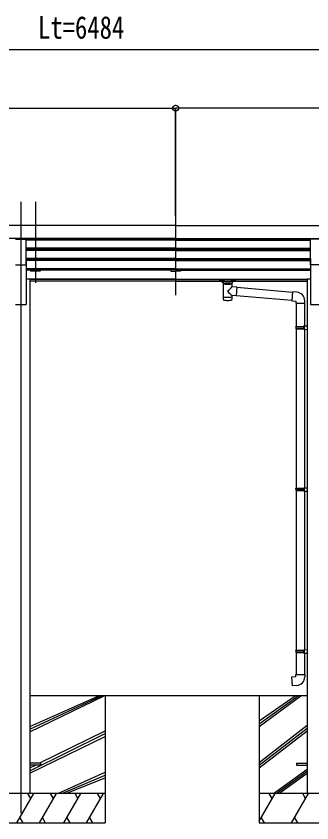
# Model space of a CAD drawing. Units: millimetres, scale not verified. Extents: x -14718 to 14718, y -10395 to 10395.
# Drawn here: x -3700 to -2191, y -5488 to -1364 of the extents above; entities that cross this region are included whole.
import ezdxf
from ezdxf.enums import TextEntityAlignment as Align

# ---------------------------------------------------------------- set-up
doc = ezdxf.new("R2010")
doc.units = ezdxf.units.MM
doc.header["$LTSCALE"] = 40
for name, color, linetype in [('0-3_YKK_12', 2, 'Continuous'), ('0-4_YKK_13', 4, 'Continuous'), ('0-5_YKK_A1', 4, 'Continuous'), ('0-6_YKK_D', 6, 'Continuous')]:
    doc.layers.add(name, color=color, linetype=linetype)
doc.styles.add('ＭＳ ゴシック', font='')
doc.styles.get('ＭＳ ゴシック').set_extended_font_data('MS Gothic')

msp = doc.modelspace()

# ---------------------------------------------------------------- linework, layer by layer
at = {"layer": '0-3_YKK_12'}
for p, q in [((-3676.23, -2313.1), (-3676.23, -2790.62)), ((-3602.43, -2313.1), (-3602.43, -2726.37)), ((-2886.43, -2313.1), (-2886.43, -2790.62)), ((-3676.23, -2743.94), (-3676.23, -5437.51))]:
    msp.add_line(p, q, dxfattribs=at)
at = {"layer": '0-4_YKK_13'}
for p, q in [((-3703.73, -2503.14), (-3648.73, -2503.14)), ((-3648.73, -2634.94), (-3648.73, -2503.14)), ((-2197.73, -2634.94), (-2197.73, -2503.14)), ((-2142.73, -2503.14), (-2197.73, -2503.14)), ((-3703.73, -2634.94), (-3648.73, -2634.94)), ((-2142.73, -2634.94), (-2197.73, -2634.94)), ((-2663.72, -2713.17), (-2663.72, -2711.16)), ((-2648.22, -2723.78), (-2648.22, -2713.28)), ((-2647.27, -2711.56), (-2647.27, -2709.44)), ((-2595.18, -2709.44), (-2647.27, -2709.44)), ((-2647.27, -2711.56), (-2637.12, -2711.56)), ((-2605.33, -2711.56), (-2595.18, -2711.56)), ((-2595.18, -2711.56), (-2595.18, -2709.44)), ((-2594.22, -2723.78), (-2594.22, -2713.28)), ((-2578.72, -2713.17), (-2578.72, -2711.16)), ((-2642.57, -2731.35), (-2648.22, -2723.78)), ((-2644.13, -2730.78), (-2644.13, -2801.19)), ((-2642.56, -2731.36), (-2642.56, -2731.87)), ((-2635.81, -2727.13), (-2635.81, -2733.04)), ((-2635.81, -2727.13), (-2606.64, -2727.13)), ((-2635.81, -2727.13), (-2635.81, -2733.04)), ((-2606.64, -2727.13), (-2606.64, -2733.04)), ((-2606.64, -2727.13), (-2606.64, -2733.04)), ((-2599.89, -2731.87), (-2599.88, -2731.36)), ((-2599.87, -2731.35), (-2594.23, -2723.78)), ((-2598.33, -2745.81), (-2598.33, -2730.78)), ((-2598.32, -2745.81), (-2574.41, -2747.91)), ((-2574.41, -2747.91), (-2578.4, -2793.53)), ((-2574.57, -2749.8), (-2289.52, -2774.74)), ((-2574.55, -2749.5), (-2574.55, -2749.5)), ((-2644.13, -2801.19), (-2644.13, -2802.68)), ((-2644.13, -2802.68), (-2644.13, -2810.61)), ((-2598.33, -2801.19), (-2598.33, -2791.79)), ((-2598.33, -2802.68), (-2598.33, -2801.19)), ((-2598.33, -2810.61), (-2598.33, -2802.68)), ((-2578.4, -2793.53), (-2598.32, -2791.79)), ((-2578.41, -2793.53), (-2578.4, -2793.52)), ((-2578.23, -2791.64), (-2293.18, -2816.58)), ((-2268.51, -2774.57), (-2289.35, -2772.75)), ((-2273.43, -2830.31), (-2227.43, -2830.31)), ((-2271.43, -2830.31), (-2271.43, -2950.08)), ((-2229.43, -2830.31), (-2229.43, -2947.52)), ((-2227.43, -2830.31), (-2227.43, -2819.4)), ((-2273.43, -2952.08), (-2272.43, -2950.08)), ((-2273.43, -2952.08), (-2229.43, -2952.08)), ((-2273.43, -2952.08), (-2273.43, -2960.08)), ((-2273.43, -2960.08), (-2229.43, -2960.08)), ((-2273.43, -2960.08), (-2272.43, -2962.08)), ((-2272.43, -2950.08), (-2229.43, -2950.08)), ((-2272.43, -2962.08), (-2229.43, -2962.08)), ((-2271.43, -2962.08), (-2271.43, -3777.45)), ((-2233.91, -2952.08), (-2234.34, -2950.08)), ((-2231.43, -2947.58), (-2215.43, -2947.11)), ((-2231.43, -2949.58), (-2231.43, -2947.58)), ((-2231.43, -2949.58), (-2229.43, -2949.58)), ((-2231.43, -2964.58), (-2231.43, -2962.58)), ((-2231.43, -2964.58), (-2215.43, -2965.05)), ((-2229.43, -2964.64), (-2229.43, -3774.89)), ((-2215.43, -2947.11), (-2215.43, -2965.05)), ((-2273.43, -3779.45), (-2272.43, -3777.45)), ((-2273.43, -3779.45), (-2229.43, -3779.45)), ((-2273.43, -3779.45), (-2273.43, -3787.45)), ((-2273.43, -3787.45), (-2229.43, -3787.45)), ((-2273.43, -3787.45), (-2272.43, -3789.45)), ((-2272.43, -3777.45), (-2229.43, -3777.45)), ((-2272.43, -3789.45), (-2229.43, -3789.45)), ((-2271.43, -3789.45), (-2271.43, -4604.83)), ((-2233.91, -3779.45), (-2234.34, -3777.45)), ((-2231.43, -3774.95), (-2215.43, -3774.48)), ((-2231.43, -3776.95), (-2231.43, -3774.95)), ((-2231.43, -3776.95), (-2229.43, -3776.95)), ((-2231.43, -3791.95), (-2231.43, -3789.95)), ((-2231.43, -3791.95), (-2215.43, -3792.42)), ((-2229.43, -3792.01), (-2229.43, -4602.27)), ((-2215.43, -3774.48), (-2215.43, -3792.42)), ((-2273.43, -4606.83), (-2272.43, -4604.83)), ((-2273.43, -4606.83), (-2229.43, -4606.83)), ((-2273.43, -4606.83), (-2273.43, -4614.83)), ((-2273.43, -4614.83), (-2229.43, -4614.83)), ((-2273.43, -4614.83), (-2272.43, -4616.83)), ((-2272.43, -4604.83), (-2229.43, -4604.83)), ((-2272.43, -4616.83), (-2229.43, -4616.83)), ((-2271.43, -4616.83), (-2271.43, -4729.94)), ((-2233.91, -4606.83), (-2234.34, -4604.83)), ((-2231.43, -4602.33), (-2215.43, -4601.86)), ((-2231.43, -4604.33), (-2231.43, -4602.33)), ((-2231.43, -4604.33), (-2229.43, -4604.33)), ((-2231.43, -4619.33), (-2231.43, -4617.33)), ((-2215.43, -4601.86), (-2215.43, -4619.8)), ((-2231.43, -4619.33), (-2215.43, -4619.8)), ((-2229.43, -4619.39), (-2229.43, -4729.94)), ((-2273.43, -4729.94), (-2227.43, -4729.94)), ((-2273.43, -4739.94), (-2273.43, -4729.94)), ((-2227.43, -4729.94), (-2227.43, -4740.86)), ((-3576.23, -5183.01), (-3631.23, -5183.01)), ((-3576.23, -5192.01), (-3631.23, -5192.01)), ((-3576.23, -5183.01), (-3576.23, -5192.01)), ((-2270.43, -5183.01), (-2215.43, -5183.01))]:
    msp.add_line(p, q, dxfattribs=at)
for points in [[(-2635.81, -2733.04), (-2636.63, -2732.28), (-2637.07, -2731.87), (-2638.64, -2730.38), (-2639.05, -2729.98), (-2640.16, -2728.95), (-2640.7, -2728.48), (-2641.35, -2727.94), (-2642.53, -2727.03), (-2643.66, -2726.24), (-2644.72, -2725.58), (-2645.69, -2725.02), (-2646.52, -2724.58), (-2647.68, -2724.02), (-2648.22, -2723.77)], [(-2635.81, -2727.13), (-2634.04, -2728.96), (-2632.22, -2730.35)], [(-2632.22, -2730.35), (-2631.1, -2731.05), (-2629.95, -2731.68), (-2628.76, -2732.23), (-2627.55, -2732.7), (-2626.31, -2733.08), (-2625.06, -2733.38), (-2623.79, -2733.6), (-2622.51, -2733.73), (-2621.22, -2733.77), (-2619.94, -2733.73), (-2618.66, -2733.6), (-2617.39, -2733.38), (-2616.14, -2733.08), (-2614.9, -2732.7), (-2613.69, -2732.23), (-2612.5, -2731.68), (-2611.34, -2731.05), (-2610.22, -2730.35)], [(-2606.64, -2727.13), (-2608.41, -2728.96), (-2610.22, -2730.35)], [(-2606.64, -2733.04), (-2605.82, -2732.28), (-2605.38, -2731.87), (-2603.8, -2730.38), (-2603.39, -2729.98), (-2602.29, -2728.95), (-2601.75, -2728.48), (-2601.1, -2727.94), (-2599.92, -2727.03), (-2598.79, -2726.24), (-2597.72, -2725.58), (-2596.76, -2725.02), (-2595.92, -2724.58), (-2594.77, -2724.02), (-2594.23, -2723.77)], [(-2289.35, -2772.75), (-2293.35, -2818.57), (-2273.43, -2820.31), (-2273.43, -2830.31)], [(-2233.91, -2952.08), (-2233.91, -2960.08), (-2234.34, -2962.08)], [(-2231.43, -2962.58), (-2229.43, -2962.58), (-2229.43, -2949.58)], [(-2233.91, -3779.45), (-2233.91, -3787.45), (-2234.34, -3789.45)], [(-2231.43, -3789.95), (-2229.43, -3789.95), (-2229.43, -3776.95)], [(-2233.91, -4606.83), (-2233.91, -4614.83), (-2234.34, -4616.83)], [(-2231.43, -4617.33), (-2229.43, -4617.33), (-2229.43, -4604.33)], [(-2268.51, -4785.68), (-2289.35, -4787.51), (-2293.35, -4741.68), (-2273.43, -4739.94)], [(-2270.43, -5183.01), (-2270.43, -5192.01), (-2215.43, -5192.01)]]:
    msp.add_lwpolyline(points, dxfattribs=at)
for centre, radius, start, end in [((-2701.42, -2670.32), 127.78, 308.87342, 323.78673), ((-2507.64, -2674.38), 148.36, 220.03306, 232.31976), ((-2272.43, -2819.4), 45, 0, 85), ((-2639.13, -2810.61), 5, 180, 259.32659), ((-2603.33, -2810.61), 5, 280.67342, 0), ((-2272.43, -4740.86), 45, 275, 0)]:
    msp.add_arc(centre, radius, start, end, dxfattribs=at)
for centre, major_axis, ratio, start_param, end_param in [((-2647.27, -2713.17), (16.45, 0), 0.098162, 1.5707963, 4.6543397), ((-2647.27, -2711.16), (-16.45, 0), 0.104529, 4.712389, 6.2831853), ((-2637.12, -2713.28), (11.11, 0), 0.152515, 1.5707963, 3.1415927), ((-2605.33, -2713.28), (-11.11, 0), 0.152515, 3.1415927, 4.712389), ((-2595.18, -2711.16), (16.45, 0), 0.104529, 6.2831853, 7.8539816), ((-2595.18, -2713.17), (-16.45, 0), 0.098162, 1.6288456, 4.712389), ((-2621.23, -2730.78), (22.9, 0), 0.130526, 2.9082195, 6.5147838), ((-2621.22, -2730.99), (-21.53, 0), 0.129428, 0.1297924, 3.0084543), ((-2621.23, -2798.2), (22.9, 0), 0.130526, 3.1415927, 6.2831853), ((-2621.23, -2813.82), (22.9, 0), 0.130526, 3.7473022, 5.6774759)]:
    msp.add_ellipse(centre, major_axis=major_axis, ratio=ratio, start_param=start_param, end_param=end_param, dxfattribs=at)
for centre, major_axis in [((-2656.22, -2713.19), (3, 0)), ((-2586.22, -2713.19), (-3, 0))]:
    msp.add_ellipse(centre, major_axis=major_axis, ratio=0.107858, dxfattribs=at)
at = {"layer": '0-5_YKK_A1'}
for p, q in [((-2886.43, -2434.1), (-6466.23, -2434.1)), ((-2886.43, -2434.1), (-22.23, -2434.1)), ((-2886.44, -2500.7), (-6466.24, -2500.7)), ((-2886.43, -2508.5), (-3648.74, -2508.5)), ((-2886.43, -2503.95), (-3648.73, -2503.95)), ((-3627.43, -2503.95), (-3627.43, -2508.5)), ((-3577.43, -2508.5), (-3577.43, -2503.95)), ((-2911.43, -2508.5), (-2911.43, -2504.06)), ((-2886.43, -2500.7), (-22.23, -2500.7)), ((-2886.43, -2503.95), (-2197.73, -2503.95)), ((-2886.43, -2508.5), (-2197.73, -2508.5)), ((-2861.43, -2508.5), (-2861.43, -2504.06)), ((-2886.43, -2550.37), (-3648.73, -2550.37)), ((-2886.43, -2551.87), (-3648.73, -2551.87)), ((-2886.43, -2556.19), (-3648.73, -2556.19)), ((-3627.43, -2556.19), (-3627.43, -2561.07)), ((-3577.43, -2561.07), (-3577.43, -2556.19)), ((-2911.43, -2561.07), (-2911.43, -2556.19)), ((-2886.43, -2550.37), (-2197.73, -2550.37)), ((-2886.43, -2551.87), (-2197.73, -2551.87)), ((-2886.43, -2556.19), (-2197.73, -2556.19)), ((-2861.43, -2561.07), (-2861.43, -2556.19)), ((-2886.43, -2561.07), (-3648.74, -2561.07)), ((-2886.43, -2561.07), (-2197.73, -2561.07)), ((-2886.43, -2613.65), (-3648.74, -2613.65)), ((-2886.43, -2602.95), (-3648.73, -2602.95)), ((-3648.73, -2603.05), (-3648.73, -2837.51)), ((-2886.43, -2604.45), (-3648.73, -2604.45)), ((-2886.43, -2608.76), (-3648.73, -2608.76)), ((-3627.43, -2608.76), (-3627.43, -2613.65)), ((-3577.43, -2613.65), (-3577.43, -2608.76)), ((-2911.43, -2613.65), (-2911.43, -2608.76)), ((-2886.43, -2602.95), (-2197.73, -2602.95)), ((-2886.43, -2604.45), (-2197.73, -2604.45)), ((-2886.43, -2608.76), (-2197.73, -2608.76)), ((-2886.43, -2613.65), (-2197.73, -2613.65)), ((-2861.43, -2613.65), (-2861.43, -2608.76)), ((-2197.73, -2603.05), (-2197.73, -2837.51)), ((-2886.43, -2655.53), (-3648.73, -2655.53)), ((-2886.43, -2657.03), (-3648.73, -2657.03)), ((-2886.43, -2661.34), (-3648.73, -2661.34)), ((-2911.43, -2661.7), (-3648.73, -2661.7)), ((-3627.43, -2661.34), (-3627.43, -2666.86)), ((-3577.43, -2666.86), (-3627.43, -2666.86)), ((-3577.43, -2661.34), (-3577.43, -2666.86)), ((-2911.43, -2661.34), (-2911.43, -2666.86)), ((-2911.43, -2661.34), (-2911.43, -2666.86)), ((-2911.43, -2666.86), (-2886.43, -2666.86)), ((-2886.43, -2655.53), (-2197.73, -2655.53)), ((-2886.43, -2657.03), (-2197.73, -2657.03)), ((-2886.43, -2661.34), (-2197.73, -2661.34)), ((-2886.43, -2661.7), (-2197.73, -2661.7)), ((-2861.43, -2666.86), (-2886.43, -2666.86)), ((-2861.43, -2661.34), (-2861.43, -2666.86)), ((-3631.03, -2708.51), (-3648.73, -2708.51)), ((-3631.03, -2708.51), (-3631.03, -5337.51)), ((-2886.43, -2708.93), (-3631.03, -2708.93)), ((-2886.43, -2710.34), (-3631.03, -2710.34)), ((-2886.43, -2718.02), (-3631.03, -2718.02)), ((-2886.43, -2708.93), (-2215.43, -2708.93)), ((-2886.43, -2710.34), (-2215.43, -2710.34)), ((-2886.43, -2718.02), (-2215.43, -2718.02)), ((-2215.43, -2708.51), (-2215.43, -5337.51)), ((-2197.73, -2708.51), (-2215.43, -2708.51)), ((-3703.73, -2837.51), (-3648.73, -2837.51)), ((-2197.73, -2837.51), (-2142.73, -2837.51)), ((-3631.03, -5022.94), (-3250.8, -4837.51)), ((-3631.03, -5008.81), (-3264.94, -4837.51)), ((-3631.03, -4994.67), (-3279.08, -4837.51)), ((-2215.43, -4837.51), (-3631.03, -4837.51)), ((-3246.43, -4837.51), (-3246.43, -5487.51)), ((-2460.03, -4837.51), (-2460.03, -5487.51)), ((-2460.03, -4966.49), (-2276.05, -4837.51)), ((-2460.03, -4980.63), (-2261.91, -4837.51)), ((-2460.03, -4994.77), (-2247.77, -4837.51)), ((-2460.03, -5178.62), (-2215.03, -4988.62)), ((-3582.85, -5183.01), (-3246.43, -5016.99)), ((-2460.03, -5192.76), (-2215.03, -5002.76)), ((-2460.03, -5206.9), (-2215.03, -5016.9)), ((-3631.03, -5220.93), (-3246.43, -5031.13)), ((-3631.03, -5233.92), (-3246.43, -5045.27)), ((-3631.03, -5206.79), (-3601.08, -5192.01)), ((-3488.27, -5337.51), (-3246.43, -5229.12)), ((-2387.89, -5337.51), (-2215.43, -5212.36)), ((-2373.75, -5337.51), (-2215.43, -5222.62)), ((-2359.6, -5337.51), (-2215.43, -5232.88)), ((-3468.09, -5337.51), (-3246.43, -5243.26)), ((-3446.6, -5337.51), (-3246.43, -5257.4)), ((-3246.43, -5337.51), (-4106.43, -5337.51)), ((-3697.09, -5487.51), (-3610.49, -5337.51)), ((-3625.49, -5363.49), (-3640.49, -5337.51)), ((-3581.62, -5487.51), (-3495.02, -5337.51)), ((-3510.02, -5363.49), (-3525.02, -5337.51)), ((-3456.66, -5487.51), (-3370.06, -5337.51)), ((-3385.06, -5363.49), (-3400.06, -5337.51)), ((-3341.19, -5487.51), (-3254.59, -5337.51)), ((-3269.59, -5363.49), (-3284.59, -5337.51)), ((-1880.03, -5337.51), (-2460.03, -5337.51)), ((-2460.03, -5478.87), (-2378.41, -5337.51)), ((-2393.41, -5363.49), (-2408.41, -5337.51)), ((-2294.54, -5487.51), (-2207.94, -5337.51)), ((-2222.94, -5363.49), (-2237.94, -5337.51)), ((-3682.09, -5461.53), (-3667.09, -5487.51)), ((-3566.62, -5461.53), (-3551.62, -5487.51)), ((-3441.66, -5461.53), (-3426.66, -5487.51)), ((-3326.19, -5461.53), (-3311.2, -5487.51)), ((-2450.02, -5461.53), (-2435.02, -5487.51)), ((-2279.54, -5461.53), (-2264.54, -5487.51)), ((-4106.43, -5487.51), (-3246.43, -5487.51)), ((-2460.03, -5487.51), (-1880.03, -5487.51))]:
    msp.add_line(p, q, dxfattribs=at)
at = {"layer": '0-6_YKK_D'}
for p, q in [((-6311.43, -1534.09), (-177.23, -1534.09)), ((-6466.43, -1834.09), (-2886.43, -1834.09)), ((-2886.43, -2384.1), (-2886.43, -1833.09)), ((-2886.23, -2384.1), (-2886.23, -1833.09)), ((-22.23, -1834.09), (-2886.23, -1834.09))]:
    msp.add_line(p, q, dxfattribs=at)
for centre in [(-2886.43, -1834.09), (-2886.23, -1834.09)]:
    msp.add_circle(centre, 14.88, dxfattribs=at)

# ---------------------------------------------------------------- texts
at = {"layer": '0-6_YKK_D', "style": 'ＭＳ ゴシック', "width": 0.8}
msp.add_text('Lt=6484', height=115.5, dxfattribs=at).set_placement((-3588.73, -1514.09), align=Align.BOTTOM_LEFT)

doc.saveas('drawing.dxf')
